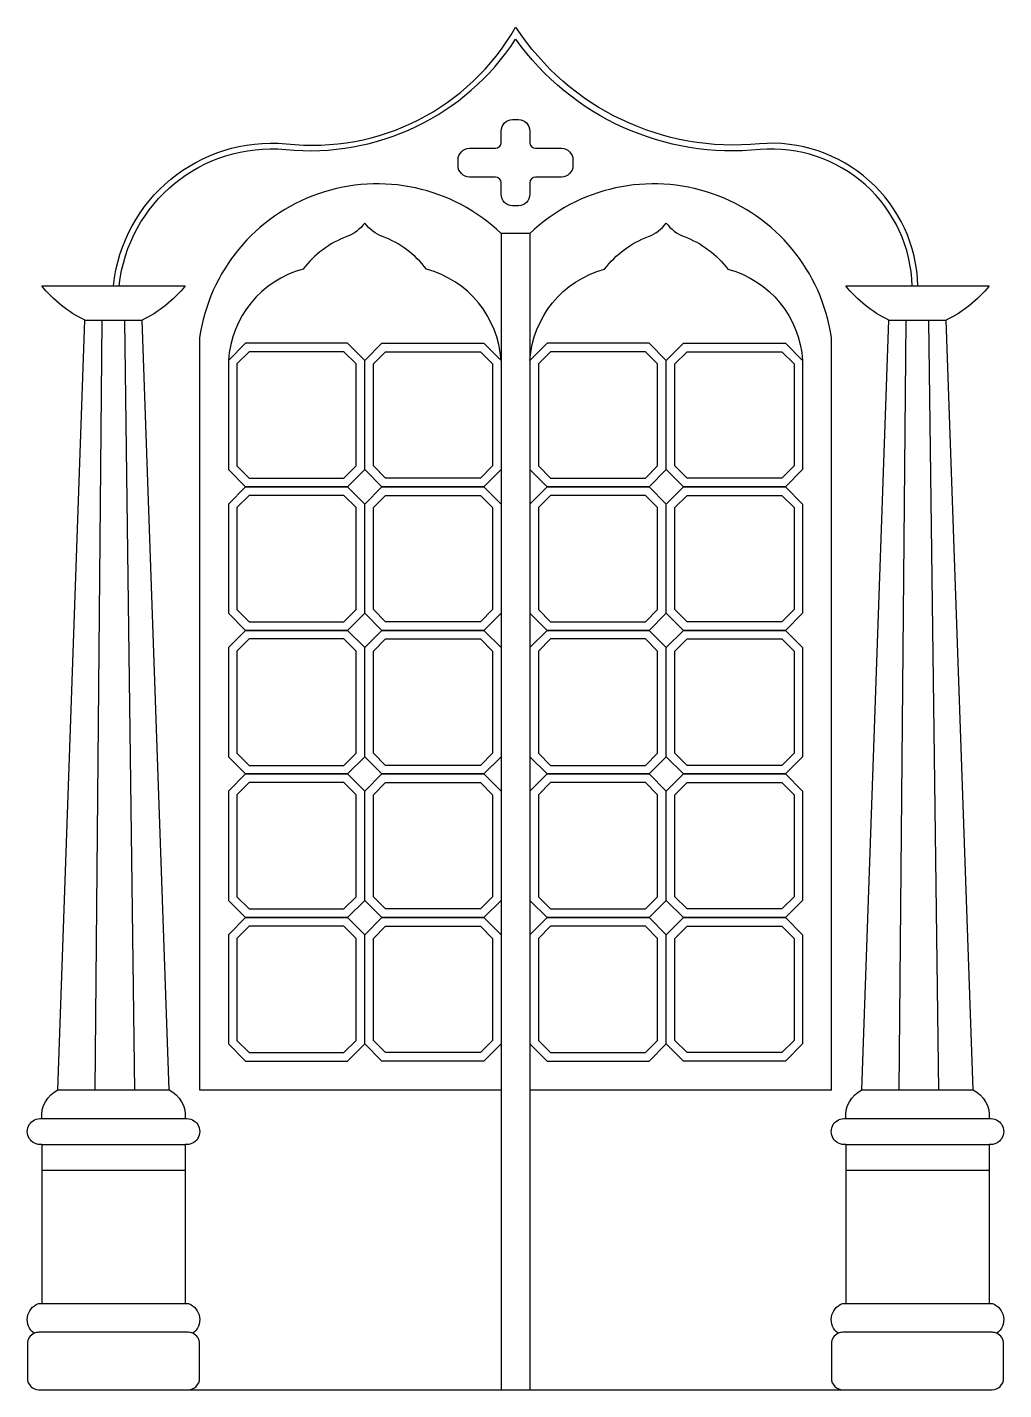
# Model space of a CAD drawing. Header units: metres. Extents: x -4718 to -3018, y 19 to 2391.
import ezdxf

# ---------------------------------------------------------------- set-up
doc = ezdxf.new("R2010")
doc.units = ezdxf.units.M
for name, color, linetype in [('2', 2, 'Continuous'), ('3', 3, 'Continuous'), ('4', 4, 'Continuous'), ('7', 7, 'Continuous')]:
    doc.layers.add(name, color=color, linetype=linetype)

msp = doc.modelspace()

# ---------------------------------------------------------------- linework, layer by layer
at = {"layer": '2'}
msp.add_line((-4437.88, 19.15), (-3297.88, 19.15), dxfattribs=at)
at = {"layer": '3'}
for p, q in [((-4417.88, 541.15), (-3892.88, 541.15)), ((-3842.88, 541.15), (-3317.11, 541.15)), ((-4692.88, 491.15), (-4442.88, 491.15)), ((-3292.88, 491.15), (-3042.88, 491.15)), ((-4692.88, 446.15), (-4442.88, 446.15)), ((-3292.88, 446.15), (-3042.88, 446.15)), ((-4692.88, 401.15), (-4442.88, 401.15)), ((-3292.88, 401.15), (-3042.88, 401.15))]:
    msp.add_line(p, q, dxfattribs=at)
for points in [[(-4557.88, 1940.85, -0.41), (-4267.92, 2178.32, 0.28), (-3867.88, 2370.12)], [(-3177.06, 1940.85, 0.43), (-3442.02, 2178.32, -0.27), (-3867.07, 2370.12)], [(-4429.9, 117.49, 0.1), (-4437.88, 119.15), (-4697.88, 119.15, 0.1), (-4705.85, 117.49)], [(-3029.9, 117.49, 0.1), (-3037.88, 119.15), (-3297.88, 119.15, 0.1), (-3305.85, 117.49)]]:
    msp.add_lwpolyline(points, format="xyb", dxfattribs=at)
for points in [[(-4352.88, 1804.94), (-4352.88, 1627.36), (-4331.66, 1606.15), (-4166.59, 1606.15), (-4145.38, 1627.36), (-4145.38, 1804.94), (-4166.59, 1826.15), (-4331.66, 1826.15)], [(-3907.88, 1804.94), (-3907.88, 1627.36), (-3929.09, 1606.15), (-4094.16, 1606.15), (-4115.38, 1627.36), (-4115.38, 1804.94), (-4094.16, 1826.15), (-3929.09, 1826.15)], [(-3827.88, 1804.94), (-3827.88, 1627.36), (-3806.66, 1606.15), (-3641.59, 1606.15), (-3620.38, 1627.36), (-3620.38, 1804.94), (-3641.59, 1826.15), (-3806.66, 1826.15)], [(-3382.88, 1804.94), (-3382.88, 1627.36), (-3404.09, 1606.15), (-3569.16, 1606.15), (-3590.38, 1627.36), (-3590.38, 1804.94), (-3569.16, 1826.15), (-3404.09, 1826.15)], [(-4352.88, 1554.94), (-4352.88, 1377.36), (-4331.66, 1356.15), (-4166.59, 1356.15), (-4145.38, 1377.36), (-4145.38, 1554.94), (-4166.59, 1576.15), (-4331.66, 1576.15)], [(-3907.88, 1554.94), (-3907.88, 1377.36), (-3929.09, 1356.15), (-4094.16, 1356.15), (-4115.38, 1377.36), (-4115.38, 1554.94), (-4094.16, 1576.15), (-3929.09, 1576.15)], [(-3827.88, 1554.94), (-3827.88, 1377.36), (-3806.66, 1356.15), (-3641.59, 1356.15), (-3620.38, 1377.36), (-3620.38, 1554.94), (-3641.59, 1576.15), (-3806.66, 1576.15)], [(-3382.88, 1554.94), (-3382.88, 1377.36), (-3404.09, 1356.15), (-3569.16, 1356.15), (-3590.38, 1377.36), (-3590.38, 1554.94), (-3569.16, 1576.15), (-3404.09, 1576.15)], [(-4352.88, 1304.94), (-4352.88, 1127.36), (-4331.66, 1106.15), (-4166.59, 1106.15), (-4145.38, 1127.36), (-4145.38, 1304.94), (-4166.59, 1326.15), (-4331.66, 1326.15)], [(-3907.88, 1304.94), (-3907.88, 1127.36), (-3929.09, 1106.15), (-4094.16, 1106.15), (-4115.38, 1127.36), (-4115.38, 1304.94), (-4094.16, 1326.15), (-3929.09, 1326.15)], [(-3827.88, 1304.94), (-3827.88, 1127.36), (-3806.66, 1106.15), (-3641.59, 1106.15), (-3620.38, 1127.36), (-3620.38, 1304.94), (-3641.59, 1326.15), (-3806.66, 1326.15)], [(-3382.88, 1304.94), (-3382.88, 1127.36), (-3404.09, 1106.15), (-3569.16, 1106.15), (-3590.38, 1127.36), (-3590.38, 1304.94), (-3569.16, 1326.15), (-3404.09, 1326.15)], [(-4352.88, 1054.94), (-4352.88, 877.36), (-4331.66, 856.15), (-4166.59, 856.15), (-4145.38, 877.36), (-4145.38, 1054.94), (-4166.59, 1076.15), (-4331.66, 1076.15)], [(-3907.88, 1054.94), (-3907.88, 877.36), (-3929.09, 856.15), (-4094.16, 856.15), (-4115.38, 877.36), (-4115.38, 1054.94), (-4094.16, 1076.15), (-3929.09, 1076.15)], [(-3827.88, 1054.94), (-3827.88, 877.36), (-3806.66, 856.15), (-3641.59, 856.15), (-3620.38, 877.36), (-3620.38, 1054.94), (-3641.59, 1076.15), (-3806.66, 1076.15)], [(-3382.88, 1054.94), (-3382.88, 877.36), (-3404.09, 856.15), (-3569.16, 856.15), (-3590.38, 877.36), (-3590.38, 1054.94), (-3569.16, 1076.15), (-3404.09, 1076.15)], [(-4352.88, 804.94), (-4352.88, 627.36), (-4331.66, 606.15), (-4166.59, 606.15), (-4145.38, 627.36), (-4145.38, 804.94), (-4166.59, 826.15), (-4331.66, 826.15)], [(-3907.88, 804.94), (-3907.88, 627.36), (-3929.09, 606.15), (-4094.16, 606.15), (-4115.38, 627.36), (-4115.38, 804.94), (-4094.16, 826.15), (-3929.09, 826.15)], [(-3827.88, 804.94), (-3827.88, 627.36), (-3806.66, 606.15), (-3641.59, 606.15), (-3620.38, 627.36), (-3620.38, 804.94), (-3641.59, 826.15), (-3806.66, 826.15)], [(-3382.88, 804.94), (-3382.88, 627.36), (-3404.09, 606.15), (-3569.16, 606.15), (-3590.38, 627.36), (-3590.38, 804.94), (-3569.16, 826.15), (-3404.09, 826.15)]]:
    msp.add_lwpolyline(points, close=True, dxfattribs=at)
at = {"layer": '4'}
for p, q in [((-4664.57, 541.15), (-4617.88, 1881.15)), ((-4471.18, 541.15), (-4517.88, 1881.15)), ((-3264.57, 541.15), (-3217.88, 1881.15)), ((-3071.18, 541.15), (-3117.88, 1881.15)), ((-4692.88, 446.15), (-4692.88, 169.15)), ((-4442.88, 446.15), (-4442.88, 169.15)), ((-3292.88, 446.15), (-3292.88, 169.15)), ((-3042.88, 446.15), (-3042.88, 169.15))]:
    msp.add_line(p, q, dxfattribs=at)
for points in [[(-4567.88, 1941.15, -0.41), (-4267, 2188.28, 0.3), (-3867.88, 2391.15)], [(-3167.07, 1941.15, 0.43), (-3442.95, 2188.28, -0.28), (-3867.07, 2391.15)], [(-4617.88, 1881.15, -0.11), (-4692.88, 1941.15), (-4442.88, 1941.15, -0.11), (-4517.88, 1881.15)], [(-3217.88, 1881.15, -0.11), (-3292.88, 1941.15), (-3042.88, 1941.15, -0.11), (-3117.88, 1881.15)], [(-4692.88, 446.15, -1.12), (-4692.88, 491.15, -0.31), (-4664.57, 541.15)], [(-4471.18, 541.15, -0.31), (-4442.88, 491.15, -1.12), (-4442.88, 446.15)], [(-3292.88, 446.15, -1.12), (-3292.88, 491.15, -0.31), (-3264.57, 541.15)], [(-3071.18, 541.15, -0.31), (-3042.88, 491.15, -1.12), (-3042.88, 446.15)], [(-4705.85, 117.49, -0.6), (-4698.62, 169.15), (-4437.14, 169.15, -0.6), (-4429.9, 117.49)], [(-3305.85, 117.49, -0.6), (-3298.62, 169.15), (-3037.14, 169.15, -0.6), (-3029.9, 117.49)], [(-4717.88, 99.15), (-4717.88, 39.15, 0.41), (-4697.88, 19.15), (-4437.88, 19.15, 0.41), (-4417.88, 39.15), (-4417.88, 99.15, 0.3), (-4429.9, 117.49)], [(-4705.85, 117.49, 0.3), (-4717.88, 99.15)], [(-3317.88, 99.15), (-3317.88, 39.15, 0.41), (-3297.88, 19.15), (-3037.88, 19.15, 0.41), (-3017.88, 39.15), (-3017.88, 99.15, 0.3), (-3029.9, 117.49)], [(-3305.85, 117.49, 0.3), (-3317.88, 99.15)]]:
    msp.add_lwpolyline(points, format="xyb", dxfattribs=at)
at = {"layer": '7'}
for p, q in [((-3892.88, 2031.99), (-3892.88, 19.15)), ((-3842.88, 2031.99), (-3842.88, 19.15)), ((-4617.88, 1881.15), (-4517.88, 1881.15)), ((-4599.55, 541.15), (-4587.89, 1880.11)), ((-4530.59, 540.11), (-4547.86, 1880.11)), ((-3217.88, 1881.15), (-3117.88, 1881.15)), ((-3199.55, 541.15), (-3187.89, 1880.11)), ((-3130.59, 540.11), (-3147.86, 1880.11))]:
    msp.add_line(p, q, dxfattribs=at)
msp.add_lwpolyline([(-3832.88, 2130.37, 0.41), (-3842.88, 2120.37), (-3842.88, 2100.37, -0.41), (-3862.88, 2080.37), (-3872.88, 2080.37, -0.41), (-3892.88, 2100.37), (-3892.88, 2120.37, 0.41), (-3902.88, 2130.37), (-3947.88, 2130.37, -0.41), (-3967.88, 2150.37), (-3967.88, 2160.37, -0.41), (-3947.88, 2180.37), (-3902.88, 2180.37, 0.41), (-3892.88, 2190.37), (-3892.88, 2210.37, -0.41), (-3872.88, 2230.37), (-3862.88, 2230.37, -0.41), (-3842.88, 2210.37), (-3842.88, 2190.37, 0.41), (-3832.88, 2180.37), (-3787.88, 2180.37, -0.41), (-3767.88, 2160.37), (-3767.88, 2150.37, -0.41), (-3787.88, 2130.37)], format="xyb", close=True, dxfattribs=at)
for points in [[(-3317.88, 541.15), (-3317.88, 1850.57, 0.61), (-3842.88, 2031.99), (-3892.88, 2031.99, 0.61), (-4417.88, 1850.57), (-4417.88, 541.15)], [(-3892.88, 1811.15, 0.32), (-4022.88, 1970.15, 0.14), (-4099.28, 2026.86, -0.14), (-4130.38, 2050.15, -0.14), (-4161.47, 2026.86, 0.14), (-4237.88, 1970.15, 0.32), (-4367.88, 1811.15)], [(-3842.88, 1811.15, -0.32), (-3712.88, 1970.15, -0.14), (-3636.47, 2026.86, 0.14), (-3605.38, 2050.15, 0.14), (-3574.28, 2026.86, -0.14), (-3497.88, 1970.15, -0.32), (-3367.88, 1811.15)], [(-4664.57, 541.15), (-4471.18, 541.15, -0.32)], [(-3264.57, 541.15), (-3071.18, 541.15, -0.32)]]:
    msp.add_lwpolyline(points, format="xyb", dxfattribs=at)
for points in [[(-4367.88, 1811.15), (-4367.88, 1621.15), (-4337.88, 1591.15), (-4160.38, 1591.15), (-4130.38, 1621.15), (-4130.38, 1811.15), (-4160.38, 1841.15), (-4337.88, 1841.15)], [(-3892.88, 1811.15), (-3892.88, 1621.15), (-3922.88, 1591.15), (-4100.38, 1591.15), (-4130.38, 1621.15), (-4130.38, 1811.15), (-4100.38, 1841.15), (-3922.88, 1841.15)], [(-3842.88, 1811.15), (-3842.88, 1621.15), (-3812.88, 1591.15), (-3635.38, 1591.15), (-3605.38, 1621.15), (-3605.38, 1811.15), (-3635.38, 1841.15), (-3812.88, 1841.15)], [(-3367.88, 1811.15), (-3367.88, 1621.15), (-3397.88, 1591.15), (-3575.38, 1591.15), (-3605.38, 1621.15), (-3605.38, 1811.15), (-3575.38, 1841.15), (-3397.88, 1841.15)], [(-4367.88, 1561.15), (-4367.88, 1371.15), (-4337.88, 1341.15), (-4160.38, 1341.15), (-4130.38, 1371.15), (-4130.38, 1561.15), (-4160.38, 1591.15), (-4337.88, 1591.15)], [(-3892.88, 1561.15), (-3892.88, 1371.15), (-3922.88, 1341.15), (-4100.38, 1341.15), (-4130.38, 1371.15), (-4130.38, 1561.15), (-4100.38, 1591.15), (-3922.88, 1591.15)], [(-3842.88, 1561.15), (-3842.88, 1371.15), (-3812.88, 1341.15), (-3635.38, 1341.15), (-3605.38, 1371.15), (-3605.38, 1561.15), (-3635.38, 1591.15), (-3812.88, 1591.15)], [(-3367.88, 1561.15), (-3367.88, 1371.15), (-3397.88, 1341.15), (-3575.38, 1341.15), (-3605.38, 1371.15), (-3605.38, 1561.15), (-3575.38, 1591.15), (-3397.88, 1591.15)], [(-4367.88, 1311.15), (-4367.88, 1121.15), (-4337.88, 1091.15), (-4160.38, 1091.15), (-4130.38, 1121.15), (-4130.38, 1311.15), (-4160.38, 1341.15), (-4337.88, 1341.15)], [(-3892.88, 1311.15), (-3892.88, 1121.15), (-3922.88, 1091.15), (-4100.38, 1091.15), (-4130.38, 1121.15), (-4130.38, 1311.15), (-4100.38, 1341.15), (-3922.88, 1341.15)], [(-3842.88, 1311.15), (-3842.88, 1121.15), (-3812.88, 1091.15), (-3635.38, 1091.15), (-3605.38, 1121.15), (-3605.38, 1311.15), (-3635.38, 1341.15), (-3812.88, 1341.15)], [(-3367.88, 1311.15), (-3367.88, 1121.15), (-3397.88, 1091.15), (-3575.38, 1091.15), (-3605.38, 1121.15), (-3605.38, 1311.15), (-3575.38, 1341.15), (-3397.88, 1341.15)], [(-4367.88, 1061.15), (-4367.88, 871.15), (-4337.88, 841.15), (-4160.38, 841.15), (-4130.38, 871.15), (-4130.38, 1061.15), (-4160.38, 1091.15), (-4337.88, 1091.15)], [(-3892.88, 1061.15), (-3892.88, 871.15), (-3922.88, 841.15), (-4100.38, 841.15), (-4130.38, 871.15), (-4130.38, 1061.15), (-4100.38, 1091.15), (-3922.88, 1091.15)], [(-3842.88, 1061.15), (-3842.88, 871.15), (-3812.88, 841.15), (-3635.38, 841.15), (-3605.38, 871.15), (-3605.38, 1061.15), (-3635.38, 1091.15), (-3812.88, 1091.15)], [(-3367.88, 1061.15), (-3367.88, 871.15), (-3397.88, 841.15), (-3575.38, 841.15), (-3605.38, 871.15), (-3605.38, 1061.15), (-3575.38, 1091.15), (-3397.88, 1091.15)], [(-4367.88, 811.15), (-4367.88, 621.15), (-4337.88, 591.15), (-4160.38, 591.15), (-4130.38, 621.15), (-4130.38, 811.15), (-4160.38, 841.15), (-4337.88, 841.15)], [(-3892.88, 811.15), (-3892.88, 621.15), (-3922.88, 591.15), (-4100.38, 591.15), (-4130.38, 621.15), (-4130.38, 811.15), (-4100.38, 841.15), (-3922.88, 841.15)], [(-3842.88, 811.15), (-3842.88, 621.15), (-3812.88, 591.15), (-3635.38, 591.15), (-3605.38, 621.15), (-3605.38, 811.15), (-3635.38, 841.15), (-3812.88, 841.15)], [(-3367.88, 811.15), (-3367.88, 621.15), (-3397.88, 591.15), (-3575.38, 591.15), (-3605.38, 621.15), (-3605.38, 811.15), (-3575.38, 841.15), (-3397.88, 841.15)]]:
    msp.add_lwpolyline(points, close=True, dxfattribs=at)

doc.saveas('drawing.dxf')
